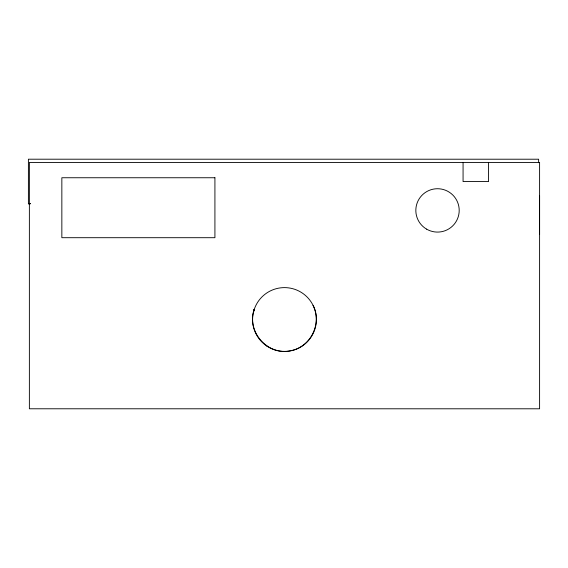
<?xml version="1.0" encoding="UTF-8"?>
<svg xmlns="http://www.w3.org/2000/svg" width="568" height="568" viewBox="0 0 568 568"><rect width="100%" height="100%" fill="white"/><g stroke="black" fill="none" stroke-linecap="round" stroke-linejoin="round"><path stroke-width="0.85" d="M253.917 311.079L253.917 309.34M538.627 162.718L538.627 159.218L28.4 159.203L28.4 203.862L30.175 203.862M539.6 162.441L539.6 408.797L29.373 408.782L29.373 162.441L539.6 162.441L538.691 162.455M254.265 309.326C246.072 331.435 267.826 356.115 290.788 350.761C310.661 347.133 322.368 323.249 313.053 305.321M539.6 195.704L539.6 234.513M28.4 203.5L30.147 203.649M28.4 203.671L30.147 203.621M488.579 162.441L488.579 181.575L463.069 181.575L463.069 162.441M214.917 177.748L61.848 177.748L61.848 237.701L214.917 237.701L214.917 177.748M266.839 346.061A31.886 31.886 0 0 0 316.312 321.502A31.886 31.886 0 0 0 270.311 290.937A31.886 31.886 0 0 0 266.839 346.061M426.568 229.124A21.683 21.683 0 0 0 459.2 210.536A21.683 21.683 0 0 0 426.788 191.565A21.683 21.683 0 0 0 426.568 229.124"/></g></svg>
